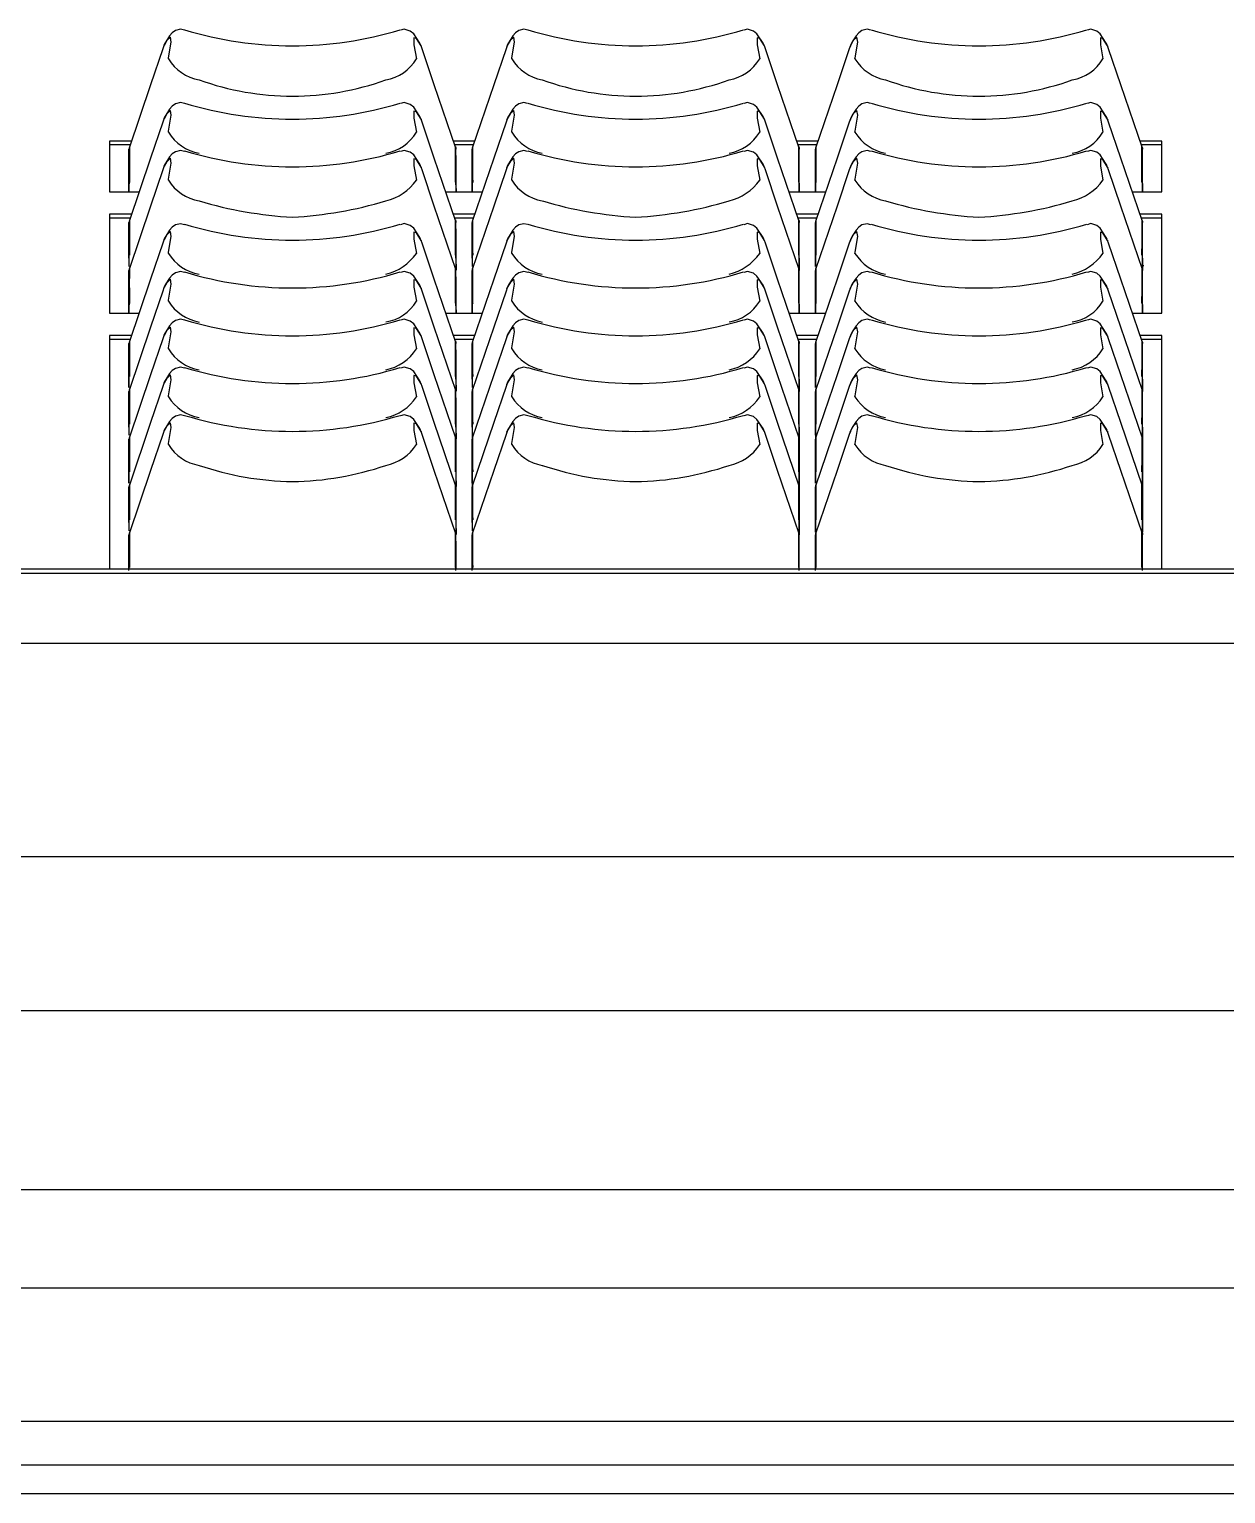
# Model space of a CAD drawing. Header units: inches. Extents: x 0.6 to 61.5, y 0.9 to 41.7.
# Drawn here: x 24.43 to 27.044, y 3.156 to 6.354 of the extents above; entities that cross this region are included whole.
import ezdxf

# ---------------------------------------------------------------- set-up
doc = ezdxf.new("R2010")
doc.units = ezdxf.units.IN
doc.header["$MEASUREMENT"] = 0
doc.layers.add('OBJECT', color=7, linetype='Continuous')

msp = doc.modelspace()

# ---------------------------------------------------------------- linework, layer by layer
at = {"layer": 'OBJECT'}
for p, q in [((24.7237, 6.3177), (24.7214, 6.3109)), ((25.288, 6.311), (25.2858, 6.3173)), ((25.4737, 6.3177), (25.4714, 6.3109)), ((26.038, 6.311), (26.0358, 6.3173)), ((26.2237, 6.3177), (26.2214, 6.3109)), ((26.788, 6.311), (26.7858, 6.3173)), ((24.7237, 6.1577), (24.7214, 6.1509)), ((25.288, 6.1509), (25.2858, 6.1573)), ((25.4737, 6.1577), (25.4714, 6.1509)), ((26.038, 6.1509), (26.0358, 6.1573)), ((26.2237, 6.1577), (26.2214, 6.1509)), ((26.788, 6.1509), (26.7858, 6.1573)), ((24.653, 6.1097), (24.6052, 6.1097)), ((24.6052, 6.1097), (24.6052, 5.9985)), ((25.403, 6.1097), (25.3564, 6.1097)), ((26.153, 6.1097), (26.1064, 6.1097)), ((26.9042, 6.1097), (26.8564, 6.1097)), ((26.9042, 5.9985), (26.9042, 6.1097)), ((24.6052, 6.1018), (24.6503, 6.1018)), ((24.6474, 6.0918), (24.6472, 6.0652)), ((24.6474, 6.014), (24.6474, 6.0918)), ((25.3591, 6.1018), (25.4003, 6.1018)), ((25.3619, 6.014), (25.3619, 6.0918)), ((25.3622, 6.0652), (25.3619, 6.0918)), ((25.3974, 6.0918), (25.3972, 6.0652)), ((25.3974, 6.014), (25.3974, 6.0918)), ((26.1091, 6.1018), (26.1503, 6.1018)), ((26.1119, 6.014), (26.1119, 6.0918)), ((26.1122, 6.0652), (26.1119, 6.0918)), ((26.1474, 6.0918), (26.1472, 6.0652)), ((26.1474, 6.014), (26.1474, 6.0918)), ((26.8591, 6.1018), (26.9042, 6.1018)), ((26.8619, 6.014), (26.8619, 6.0918)), ((26.8622, 6.0652), (26.8619, 6.0918)), ((24.6472, 6.0652), (24.6472, 5.9985)), ((24.7237, 6.0533), (24.7214, 6.0465)), ((25.288, 6.0465), (25.2858, 6.0529)), ((25.3622, 5.9985), (25.3622, 6.0652)), ((25.3972, 6.0652), (25.3972, 5.9985)), ((25.4737, 6.0533), (25.4714, 6.0465)), ((26.038, 6.0465), (26.0358, 6.0529)), ((26.1122, 5.9985), (26.1122, 6.0652)), ((26.1472, 6.0652), (26.1472, 5.9985)), ((26.2237, 6.0533), (26.2214, 6.0465)), ((26.788, 6.0465), (26.7858, 6.0529)), ((26.8622, 5.9985), (26.8622, 6.0652)), ((24.6473, 5.9985), (24.6474, 6.014)), ((25.3619, 6.014), (25.3621, 5.9985)), ((25.3973, 5.9985), (25.3974, 6.014)), ((26.1119, 6.014), (26.1121, 5.9985)), ((26.1473, 5.9985), (26.1474, 6.014)), ((26.8619, 6.014), (26.8621, 5.9985)), ((24.6052, 5.9985), (24.6696, 5.9985)), ((25.3398, 5.9985), (25.4196, 5.9985)), ((26.0898, 5.9985), (26.1696, 5.9985)), ((26.8398, 5.9985), (26.9042, 5.9985)), ((24.653, 5.9497), (24.6052, 5.9497)), ((24.6052, 5.9497), (24.6052, 5.7341)), ((25.403, 5.9497), (25.3564, 5.9497)), ((26.153, 5.9497), (26.1064, 5.9497)), ((26.9042, 5.9497), (26.8564, 5.9497)), ((26.9042, 5.7341), (26.9042, 5.9497)), ((24.6052, 5.9418), (24.6503, 5.9418)), ((24.6474, 5.9317), (24.6472, 5.9052)), ((24.6474, 5.8539), (24.6474, 5.9317)), ((25.3591, 5.9418), (25.4003, 5.9418)), ((25.3619, 5.8539), (25.3619, 5.9317)), ((25.3622, 5.9052), (25.3619, 5.9317)), ((25.3974, 5.9317), (25.3972, 5.9052)), ((25.3974, 5.8539), (25.3974, 5.9317)), ((26.1091, 5.9418), (26.1503, 5.9418)), ((26.1119, 5.8539), (26.1119, 5.9317)), ((26.1122, 5.9052), (26.1119, 5.9317)), ((26.1474, 5.9317), (26.1472, 5.9052)), ((26.1474, 5.8539), (26.1474, 5.9317)), ((26.8591, 5.9418), (26.9042, 5.9418)), ((26.8619, 5.8539), (26.8619, 5.9317)), ((26.8622, 5.9052), (26.8619, 5.9317)), ((24.6472, 5.9052), (24.6472, 5.8359)), ((24.7237, 5.8932), (24.7214, 5.8864)), ((25.288, 5.8865), (25.2858, 5.8928)), ((25.3622, 5.8284), (25.3622, 5.9052)), ((25.3972, 5.9052), (25.3972, 5.8359)), ((25.4737, 5.8932), (25.4714, 5.8864)), ((26.038, 5.8865), (26.0358, 5.8928)), ((26.1122, 5.8284), (26.1122, 5.9052)), ((26.1472, 5.9052), (26.1472, 5.8359)), ((26.2237, 5.8932), (26.2214, 5.8864)), ((26.788, 5.8865), (26.7858, 5.8928)), ((26.8622, 5.8284), (26.8622, 5.9052)), ((25.3619, 5.8539), (25.3622, 5.8284)), ((26.1119, 5.8539), (26.1122, 5.8284)), ((26.1473, 5.8359), (26.1474, 5.8539)), ((26.8619, 5.8539), (26.8622, 5.8284)), ((24.6474, 5.8273), (24.6472, 5.8008)), ((24.6474, 5.7496), (24.6474, 5.8273)), ((25.3619, 5.7496), (25.3619, 5.8273)), ((25.3622, 5.8008), (25.3619, 5.8273)), ((25.3974, 5.8273), (25.3972, 5.8008)), ((25.3974, 5.7496), (25.3974, 5.8273)), ((26.1119, 5.7496), (26.1119, 5.8273)), ((26.1122, 5.8008), (26.1119, 5.8273)), ((26.1474, 5.8273), (26.1472, 5.8008)), ((26.1474, 5.7496), (26.1474, 5.8273)), ((26.8619, 5.7496), (26.8619, 5.8273)), ((26.8622, 5.8008), (26.8619, 5.8273)), ((26.8652, 5.8374), (26.8622, 5.8374)), ((24.6472, 5.8008), (24.6472, 5.7341)), ((24.7237, 5.7889), (24.7214, 5.7821)), ((25.3622, 5.7341), (25.3622, 5.8008)), ((25.3972, 5.8008), (25.3972, 5.7341)), ((25.4737, 5.7889), (25.4714, 5.7821)), ((26.1122, 5.7341), (26.1122, 5.8008)), ((26.1472, 5.8008), (26.1472, 5.7341)), ((26.2237, 5.7889), (26.2214, 5.7821)), ((26.8622, 5.7341), (26.8622, 5.8008)), ((25.288, 5.7821), (25.2858, 5.7885)), ((26.038, 5.7821), (26.0358, 5.7885)), ((26.788, 5.7821), (26.7858, 5.7885)), ((24.6052, 5.7341), (24.6696, 5.7341)), ((24.6473, 5.7341), (24.6474, 5.7496)), ((25.3398, 5.7341), (25.4196, 5.7341)), ((25.3619, 5.7496), (25.3621, 5.7341)), ((25.3973, 5.7341), (25.3974, 5.7496)), ((26.0898, 5.7341), (26.1696, 5.7341)), ((26.1119, 5.7496), (26.1121, 5.7341)), ((26.1473, 5.7341), (26.1474, 5.7496)), ((26.8398, 5.7341), (26.9042, 5.7341)), ((26.8619, 5.7496), (26.8621, 5.7341)), ((24.653, 5.6853), (24.6052, 5.6853)), ((24.6052, 5.6853), (24.6052, 5.175)), ((24.6052, 5.6773), (24.6503, 5.6773)), ((24.6474, 5.6673), (24.6472, 5.6408)), ((24.6474, 5.5895), (24.6474, 5.6673)), ((24.7237, 5.6845), (24.7214, 5.6777)), ((25.288, 5.6777), (25.2858, 5.6841)), ((25.403, 5.6853), (25.3564, 5.6853)), ((25.3591, 5.6773), (25.4003, 5.6773)), ((25.3619, 5.5895), (25.3619, 5.6673)), ((25.3622, 5.6408), (25.3619, 5.6673)), ((25.3974, 5.6673), (25.3972, 5.6408)), ((25.3974, 5.5895), (25.3974, 5.6673)), ((25.4737, 5.6845), (25.4714, 5.6777)), ((26.038, 5.6777), (26.0358, 5.6841)), ((26.153, 5.6853), (26.1064, 5.6853)), ((26.1091, 5.6773), (26.1503, 5.6773)), ((26.1119, 5.5895), (26.1119, 5.6673)), ((26.1122, 5.6408), (26.1119, 5.6673)), ((26.1474, 5.6673), (26.1472, 5.6408)), ((26.1474, 5.5895), (26.1474, 5.6673)), ((26.2237, 5.6845), (26.2214, 5.6777)), ((26.788, 5.6777), (26.7858, 5.6841)), ((26.9042, 5.6853), (26.8564, 5.6853)), ((26.8591, 5.6773), (26.9042, 5.6773)), ((26.8619, 5.5895), (26.8619, 5.6673)), ((26.8622, 5.6408), (26.8619, 5.6673)), ((26.9042, 5.175), (26.9042, 5.6853)), ((24.6472, 5.6408), (24.6472, 5.5715)), ((25.3622, 5.564), (25.3622, 5.6408)), ((25.3972, 5.6408), (25.3972, 5.5715)), ((26.1122, 5.564), (26.1122, 5.6408)), ((26.1472, 5.6408), (26.1472, 5.5715)), ((26.8622, 5.564), (26.8622, 5.6408)), ((24.6473, 5.5714), (24.6474, 5.5895)), ((24.7237, 5.5801), (24.7214, 5.5733)), ((25.288, 5.5733), (25.2858, 5.5797)), ((25.3619, 5.5895), (25.3622, 5.564)), ((25.4737, 5.5801), (25.4714, 5.5733)), ((26.038, 5.5733), (26.0358, 5.5797)), ((26.1119, 5.5895), (26.1122, 5.564)), ((26.1473, 5.5714), (26.1474, 5.5895)), ((26.2237, 5.5801), (26.2214, 5.5733)), ((26.788, 5.5733), (26.7858, 5.5797)), ((26.8619, 5.5895), (26.8622, 5.564)), ((24.6474, 5.5629), (24.6472, 5.5364)), ((24.6472, 5.5364), (24.6472, 5.4671)), ((24.6474, 5.4851), (24.6474, 5.5629)), ((25.3619, 5.4851), (25.3619, 5.5629)), ((25.3622, 5.5364), (25.3619, 5.5629)), ((25.3622, 5.4596), (25.3622, 5.5364)), ((25.3974, 5.5629), (25.3972, 5.5364)), ((25.3972, 5.5364), (25.3972, 5.4586)), ((25.3974, 5.4851), (25.3974, 5.5629)), ((26.1119, 5.4851), (26.1119, 5.5629)), ((26.1122, 5.5364), (26.1119, 5.5629)), ((26.1122, 5.4596), (26.1122, 5.5364)), ((26.1474, 5.5629), (26.1472, 5.5364)), ((26.1472, 5.5364), (26.1472, 5.4586)), ((26.1474, 5.4851), (26.1474, 5.5629)), ((26.8619, 5.4851), (26.8619, 5.5629)), ((26.8622, 5.5364), (26.8619, 5.5629)), ((26.8622, 5.4596), (26.8622, 5.5364)), ((24.7237, 5.4757), (24.7214, 5.4689)), ((25.288, 5.469), (25.2858, 5.4753)), ((25.3619, 5.4851), (25.3622, 5.4596)), ((25.4737, 5.4757), (25.4714, 5.4689)), ((26.038, 5.469), (26.0358, 5.4753)), ((26.1119, 5.4851), (26.1122, 5.4596)), ((26.1473, 5.4671), (26.1474, 5.4851)), ((26.2237, 5.4757), (26.2214, 5.4689)), ((26.788, 5.469), (26.7858, 5.4753)), ((26.8619, 5.4851), (26.8622, 5.4596)), ((24.6474, 5.4585), (24.6472, 5.432)), ((24.6474, 5.3807), (24.6474, 5.4585)), ((25.3619, 5.4585), (25.3619, 5.3807)), ((25.3622, 5.432), (25.3619, 5.4585)), ((25.3974, 5.4585), (25.3972, 5.432)), ((25.3974, 5.3807), (25.3974, 5.4585)), ((26.1119, 5.4585), (26.1119, 5.3807)), ((26.1122, 5.432), (26.1119, 5.4585)), ((26.1474, 5.4585), (26.1472, 5.432)), ((26.1474, 5.3807), (26.1474, 5.4585)), ((26.8619, 5.4585), (26.8619, 5.3807)), ((24.6472, 5.432), (24.6472, 5.3627)), ((25.3622, 5.3552), (25.3622, 5.432)), ((25.3972, 5.432), (25.3972, 5.3542)), ((26.1122, 5.3542), (26.1122, 5.432)), ((26.1472, 5.432), (26.1472, 5.3627)), ((26.8622, 5.3552), (26.8622, 5.432)), ((24.6473, 5.3627), (24.6474, 5.3807)), ((25.3619, 5.3807), (25.3622, 5.3552)), ((25.3973, 5.3627), (25.3974, 5.3807)), ((26.1119, 5.3807), (26.1122, 5.3552)), ((26.1473, 5.3627), (26.1474, 5.3807)), ((26.8619, 5.3807), (26.8622, 5.3552)), ((24.6474, 5.3542), (24.6472, 5.3276)), ((24.6474, 5.2764), (24.6474, 5.3542)), ((25.3619, 5.3542), (25.3619, 5.2764)), ((25.3622, 5.3276), (25.3619, 5.3542)), ((25.3974, 5.3542), (25.3972, 5.3276)), ((25.3974, 5.2764), (25.3974, 5.3542)), ((26.1119, 5.3542), (26.1119, 5.2764)), ((26.1122, 5.3276), (26.1119, 5.3542)), ((26.1474, 5.3542), (26.1472, 5.3276)), ((26.1474, 5.2764), (26.1474, 5.3542)), ((26.8619, 5.3542), (26.8619, 5.2764)), ((26.8622, 5.3276), (26.8619, 5.3542)), ((24.6472, 5.3276), (24.6472, 5.2583)), ((25.3622, 5.2509), (25.3622, 5.3276)), ((25.3972, 5.3276), (25.3972, 5.2583)), ((26.1122, 5.2509), (26.1122, 5.3276)), ((26.1472, 5.3276), (26.1472, 5.2552)), ((26.8622, 5.2552), (26.8622, 5.3276)), ((24.6474, 5.2498), (24.6472, 5.2232)), ((24.6474, 5.172), (24.6474, 5.2498)), ((25.3619, 5.2764), (25.3622, 5.2509)), ((25.3619, 5.172), (25.3619, 5.2498)), ((25.3622, 5.2232), (25.3619, 5.2498)), ((25.3974, 5.2498), (25.3972, 5.2232)), ((25.3974, 5.172), (25.3974, 5.2498)), ((26.1119, 5.2764), (26.1122, 5.2509)), ((26.1119, 5.172), (26.1119, 5.2498)), ((26.1122, 5.2232), (26.1119, 5.2498)), ((26.1472, 5.2552), (26.1474, 5.2764)), ((26.1474, 5.2498), (26.1472, 5.2232)), ((26.1474, 5.172), (26.1474, 5.2498)), ((26.8619, 5.2764), (26.8621, 5.2552)), ((26.8619, 5.172), (26.8619, 5.2498)), ((26.8622, 5.2232), (26.8619, 5.2498)), ((24.6472, 5.2232), (24.6472, 5.175)), ((25.3622, 5.175), (25.3622, 5.2232)), ((25.3972, 5.2232), (25.3972, 5.175)), ((26.1122, 5.175), (26.1122, 5.2232)), ((26.1472, 5.2232), (26.1472, 5.175)), ((26.8622, 5.175), (26.8622, 5.2232)), ((34.1692, 5.175), (1.2992, 5.175)), ((34.1692, 5.1653), (1.2992, 5.1653)), ((34.1692, 5.0125), (1.2992, 5.0125)), ((34.1692, 4.5468), (1.2992, 4.5468)), ((1.2992, 4.2106), (34.1692, 4.2106)), ((34.1692, 3.8196), (1.2992, 3.8196)), ((34.1692, 3.6044), (1.2992, 3.6044)), ((34.1667, 3.3136), (1.3017, 3.3136)), ((1.2992, 3.2186), (34.1692, 3.2186)), ((34.1692, 3.1556), (1.2992, 3.1556))]:
    msp.add_line(p, q, dxfattribs=at)
at = {"layer": 'OBJECT', "flags": 128}
for points in [[(24.7688, 6.3515), (24.7603, 6.3537), (24.7491, 6.3508), (24.7421, 6.346), (24.7362, 6.3395), (24.7279, 6.3264), (24.7255, 6.3219), (24.7238, 6.3186), (24.7226, 6.3152)], [(24.7337, 6.2889), (24.7337, 6.2889), (24.7342, 6.2912), (24.7398, 6.326), (24.7381, 6.3366), (24.7302, 6.3291), (24.7241, 6.3185), (24.7237, 6.3177)], [(25.2848, 6.3202), (25.2848, 6.3202), (25.2848, 6.3202), (25.283, 6.3236), (25.2696, 6.3437), (25.2622, 6.3498), (25.2488, 6.3538), (25.2408, 6.3515)], [(25.2858, 6.3173), (25.2756, 6.3339), (25.2701, 6.3353), (25.2702, 6.3196), (25.2757, 6.2889), (25.2757, 6.2889), (25.2757, 6.2889)], [(25.5188, 6.3515), (25.5103, 6.3537), (25.4991, 6.3508), (25.4921, 6.346), (25.4862, 6.3395), (25.4779, 6.3264), (25.4755, 6.3219), (25.4738, 6.3186), (25.4726, 6.3152)], [(25.4837, 6.2889), (25.4837, 6.2889), (25.4842, 6.2912), (25.4898, 6.326), (25.4881, 6.3366), (25.4802, 6.3291), (25.4741, 6.3185), (25.4737, 6.3177)], [(26.0348, 6.3202), (26.0348, 6.3202), (26.0348, 6.3202), (26.033, 6.3236), (26.0196, 6.3437), (26.0122, 6.3498), (25.9988, 6.3538), (25.9908, 6.3515)], [(26.0358, 6.3173), (26.0256, 6.3339), (26.0201, 6.3353), (26.0202, 6.3196), (26.0257, 6.2889), (26.0257, 6.2889), (26.0257, 6.2889)], [(26.2685, 6.3515), (26.2603, 6.3537), (26.2491, 6.3508), (26.2421, 6.346), (26.2362, 6.3395), (26.2279, 6.3264), (26.2255, 6.3219), (26.2238, 6.3186), (26.2226, 6.3152)], [(26.2337, 6.2889), (26.2337, 6.2889), (26.2342, 6.2912), (26.2398, 6.326), (26.2381, 6.3366), (26.2302, 6.3291), (26.2241, 6.3185), (26.2237, 6.3177)], [(26.7848, 6.3202), (26.7848, 6.3202), (26.7848, 6.3202), (26.783, 6.3236), (26.7696, 6.3437), (26.7622, 6.3498), (26.7488, 6.3538), (26.7408, 6.3515)], [(26.7858, 6.3173), (26.7756, 6.3339), (26.7701, 6.3353), (26.7702, 6.3196), (26.7757, 6.2889), (26.7757, 6.2889), (26.7757, 6.2889)], [(24.7214, 6.3109), (24.6946, 6.2323), (24.6476, 6.0939)], [(24.7237, 6.3177), (24.7226, 6.3157), (24.7226, 6.3157), (24.7226, 6.3157)], [(25.3618, 6.0939), (25.3147, 6.2323), (25.288, 6.311)], [(25.4714, 6.3109), (25.4446, 6.2323), (25.3976, 6.0939)], [(25.4737, 6.3177), (25.4726, 6.3157), (25.4726, 6.3157), (25.4726, 6.3157)], [(26.1118, 6.0939), (26.0647, 6.2323), (26.038, 6.311)], [(26.2214, 6.3109), (26.1946, 6.2323), (26.1476, 6.0939)], [(26.2237, 6.3177), (26.2226, 6.3157), (26.2226, 6.3157), (26.2226, 6.3157)], [(26.8618, 6.0939), (26.8147, 6.2323), (26.788, 6.311)], [(24.7688, 6.1914), (24.7603, 6.1937), (24.7491, 6.1908), (24.7421, 6.1859), (24.7362, 6.1794), (24.7279, 6.1664), (24.7255, 6.1619), (24.7238, 6.1585), (24.7226, 6.1551)], [(24.7337, 6.1288), (24.7337, 6.1288), (24.7342, 6.1311), (24.7398, 6.1659), (24.7381, 6.1765), (24.7302, 6.169), (24.7241, 6.1585), (24.7237, 6.1577)], [(25.2848, 6.1601), (25.2848, 6.1601), (25.2848, 6.1601), (25.283, 6.1635), (25.2696, 6.1837), (25.2622, 6.1898), (25.2488, 6.1937), (25.2408, 6.1915)], [(25.2858, 6.1573), (25.2756, 6.1738), (25.2701, 6.1752), (25.2702, 6.1596), (25.2757, 6.1288), (25.2757, 6.1288), (25.2757, 6.1288)], [(25.5185, 6.1915), (25.5103, 6.1937), (25.4991, 6.1908), (25.4921, 6.1859), (25.4862, 6.1794), (25.4779, 6.1664), (25.4755, 6.1619), (25.4738, 6.1585), (25.4726, 6.1551)], [(25.4837, 6.1288), (25.4837, 6.1288), (25.4842, 6.1311), (25.4898, 6.1659), (25.4881, 6.1765), (25.4802, 6.169), (25.4741, 6.1585), (25.4737, 6.1577)], [(26.0348, 6.1601), (26.0348, 6.1601), (26.0348, 6.1601), (26.033, 6.1635), (26.0196, 6.1837), (26.0122, 6.1898), (25.9988, 6.1937), (25.9908, 6.1915)], [(26.0358, 6.1573), (26.0256, 6.1738), (26.0201, 6.1752), (26.0202, 6.1596), (26.0257, 6.1288), (26.0257, 6.1288), (26.0257, 6.1288)], [(26.2688, 6.1914), (26.2603, 6.1937), (26.2491, 6.1908), (26.2421, 6.1859), (26.2362, 6.1794), (26.2279, 6.1664), (26.2255, 6.1619), (26.2238, 6.1585), (26.2226, 6.1551)], [(26.2337, 6.1288), (26.2337, 6.1288), (26.2342, 6.1311), (26.2398, 6.1659), (26.2381, 6.1765), (26.2302, 6.169), (26.2241, 6.1585), (26.2237, 6.1577)], [(26.7848, 6.1601), (26.7848, 6.1601), (26.7848, 6.1601), (26.783, 6.1635), (26.7696, 6.1837), (26.7622, 6.1898), (26.7488, 6.1937), (26.7408, 6.1915)], [(26.7858, 6.1573), (26.7756, 6.1738), (26.7701, 6.1752), (26.7702, 6.1596), (26.7757, 6.1288), (26.7757, 6.1288), (26.7757, 6.1288)], [(24.7214, 6.1509), (24.6946, 6.0722), (24.6476, 5.9339)], [(24.7237, 6.1577), (24.7226, 6.1556), (24.7226, 6.1556), (24.7226, 6.1556)], [(25.3618, 5.9339), (25.3147, 6.0722), (25.288, 6.1509)], [(25.4714, 6.1509), (25.4446, 6.0722), (25.3976, 5.9339)], [(25.4737, 6.1577), (25.4726, 6.1556), (25.4726, 6.1556), (25.4726, 6.1556)], [(26.1118, 5.9339), (26.0647, 6.0722), (26.038, 6.1509)], [(26.2214, 6.1509), (26.1946, 6.0722), (26.1476, 5.9339)], [(26.2237, 6.1577), (26.2226, 6.1556), (26.2226, 6.1556), (26.2226, 6.1556)], [(26.8618, 5.9339), (26.8147, 6.0722), (26.788, 6.1509)], [(24.6484, 6.0979), (24.6476, 6.0949), (24.6474, 6.0918)], [(24.7688, 6.0871), (24.7603, 6.0893), (24.7491, 6.0864), (24.7421, 6.0816), (24.7362, 6.0751), (24.7279, 6.062), (24.7255, 6.0575), (24.7238, 6.0541), (24.7226, 6.0508)], [(25.2848, 6.0557), (25.2848, 6.0557), (25.2848, 6.0557), (25.283, 6.0592), (25.2696, 6.0793), (25.2622, 6.0854), (25.2488, 6.0893), (25.2408, 6.0871)], [(25.3609, 6.0979), (25.3617, 6.0949), (25.3619, 6.0918)], [(25.3984, 6.0979), (25.3976, 6.0949), (25.3974, 6.0918)], [(25.5185, 6.0871), (25.5103, 6.0893), (25.4991, 6.0864), (25.4921, 6.0816), (25.4862, 6.0751), (25.4779, 6.062), (25.4755, 6.0575), (25.4738, 6.0541), (25.4726, 6.0508)], [(26.0348, 6.0557), (26.0348, 6.0557), (26.0348, 6.0557), (26.033, 6.0592), (26.0196, 6.0793), (26.0122, 6.0854), (25.9988, 6.0893), (25.9908, 6.0871)], [(26.1109, 6.0979), (26.1117, 6.0949), (26.1119, 6.0918)], [(26.1485, 6.0979), (26.1476, 6.0949), (26.1474, 6.0918)], [(26.2685, 6.0871), (26.2603, 6.0893), (26.2491, 6.0864), (26.2421, 6.0816), (26.2362, 6.0751), (26.2279, 6.062), (26.2255, 6.0575), (26.2238, 6.0541), (26.2226, 6.0508)], [(26.7848, 6.0557), (26.7848, 6.0557), (26.7848, 6.0557), (26.783, 6.0592), (26.7696, 6.0793), (26.7622, 6.0854), (26.7488, 6.0893), (26.7408, 6.0871)], [(26.8609, 6.0979), (26.8617, 6.0949), (26.8619, 6.0918)], [(24.7214, 6.0465), (24.6946, 5.9678), (24.6476, 5.8295)], [(24.7237, 6.0533), (24.7226, 6.0512), (24.7226, 6.0512), (24.7226, 6.0512)], [(24.7337, 6.0244), (24.7337, 6.0244), (24.7342, 6.0267), (24.7398, 6.0615), (24.7381, 6.0722), (24.7302, 6.0646), (24.7241, 6.0541), (24.7237, 6.0533)], [(25.2858, 6.0529), (25.2756, 6.0695), (25.2701, 6.0708), (25.2702, 6.0552), (25.2757, 6.0244), (25.2757, 6.0244), (25.2757, 6.0244)], [(25.3618, 5.8295), (25.3147, 5.9678), (25.288, 6.0465)], [(25.4714, 6.0465), (25.4446, 5.9678), (25.3976, 5.8295)], [(25.4737, 6.0533), (25.4726, 6.0512), (25.4726, 6.0512), (25.4726, 6.0512)], [(25.4837, 6.0244), (25.4837, 6.0244), (25.4842, 6.0267), (25.4898, 6.0615), (25.4881, 6.0722), (25.4802, 6.0646), (25.4741, 6.0541), (25.4737, 6.0533)], [(26.0358, 6.0529), (26.0256, 6.0695), (26.0201, 6.0708), (26.0202, 6.0552), (26.0257, 6.0244), (26.0257, 6.0244), (26.0257, 6.0244)], [(26.1118, 5.8295), (26.0647, 5.9678), (26.038, 6.0465)], [(26.2214, 6.0465), (26.1946, 5.9678), (26.1476, 5.8295)], [(26.2237, 6.0533), (26.2226, 6.0512), (26.2226, 6.0512), (26.2226, 6.0512)], [(26.2337, 6.0244), (26.2337, 6.0244), (26.2342, 6.0267), (26.2398, 6.0615), (26.2381, 6.0722), (26.2302, 6.0646), (26.2241, 6.0541), (26.2237, 6.0533)], [(26.7858, 6.0529), (26.7756, 6.0695), (26.7701, 6.0708), (26.7702, 6.0552), (26.7757, 6.0244), (26.7757, 6.0244), (26.7757, 6.0244)], [(26.8618, 5.8295), (26.8147, 5.9678), (26.788, 6.0465)], [(24.6485, 6.0202), (24.6476, 6.0172), (24.6474, 6.014)], [(25.3608, 6.0202), (25.3617, 6.0172), (25.3619, 6.014)], [(25.3985, 6.0202), (25.3976, 6.0172), (25.3974, 6.014)], [(26.1108, 6.0202), (26.1117, 6.0172), (26.1119, 6.014)], [(26.1485, 6.0202), (26.1476, 6.0172), (26.1474, 6.014)], [(26.8608, 6.0202), (26.8617, 6.0172), (26.8619, 6.014)], [(24.6484, 5.9378), (24.6476, 5.9348), (24.6474, 5.9317)], [(24.7688, 5.927), (24.7603, 5.9292), (24.7491, 5.9264), (24.7421, 5.9215), (24.7362, 5.915), (24.7279, 5.9019), (24.7255, 5.8975), (24.7238, 5.8941), (24.7226, 5.8907)], [(25.2848, 5.8957), (25.2848, 5.8957), (25.2848, 5.8957), (25.283, 5.8991), (25.2696, 5.9193), (25.2622, 5.9253), (25.2488, 5.9293), (25.2408, 5.927)], [(25.3609, 5.9378), (25.3617, 5.9348), (25.3619, 5.9317)], [(25.3984, 5.9378), (25.3976, 5.9348), (25.3974, 5.9317)], [(25.5185, 5.9271), (25.5103, 5.9292), (25.4991, 5.9264), (25.4921, 5.9215), (25.4862, 5.915), (25.4779, 5.9019), (25.4755, 5.8975), (25.4738, 5.8941), (25.4726, 5.8907)], [(26.0348, 5.8957), (26.0348, 5.8957), (26.0348, 5.8957), (26.033, 5.8991), (26.0196, 5.9193), (26.0122, 5.9253), (25.9988, 5.9293), (25.9908, 5.927)], [(26.1109, 5.9378), (26.1117, 5.9348), (26.1119, 5.9317)], [(26.1485, 5.9378), (26.1476, 5.9348), (26.1474, 5.9317)], [(26.2688, 5.927), (26.2603, 5.9292), (26.2491, 5.9264), (26.2421, 5.9215), (26.2362, 5.915), (26.2279, 5.9019), (26.2255, 5.8975), (26.2238, 5.8941), (26.2226, 5.8907)], [(26.7848, 5.8957), (26.7848, 5.8957), (26.7848, 5.8957), (26.783, 5.8991), (26.7696, 5.9193), (26.7622, 5.9253), (26.7488, 5.9293), (26.7408, 5.927)], [(26.8609, 5.9378), (26.8617, 5.9348), (26.8619, 5.9317)], [(24.7214, 5.8864), (24.6946, 5.8078), (24.6476, 5.6694)], [(24.7237, 5.8932), (24.7226, 5.8912), (24.7226, 5.8912), (24.7226, 5.8912)], [(24.7337, 5.8644), (24.7337, 5.8644), (24.7342, 5.8667), (24.7398, 5.9015), (24.7381, 5.9121), (24.7302, 5.9046), (24.7241, 5.8941), (24.7237, 5.8932)], [(25.2858, 5.8928), (25.2756, 5.9094), (25.2701, 5.9108), (25.2702, 5.8951), (25.2757, 5.8644), (25.2757, 5.8644), (25.2757, 5.8644)], [(25.3618, 5.6694), (25.3147, 5.8078), (25.288, 5.8865)], [(25.4714, 5.8864), (25.4446, 5.8078), (25.3976, 5.6694)], [(25.4737, 5.8932), (25.4726, 5.8912), (25.4726, 5.8912), (25.4726, 5.8912)], [(25.4837, 5.8644), (25.4837, 5.8644), (25.4842, 5.8667), (25.4898, 5.9015), (25.4881, 5.9121), (25.4802, 5.9046), (25.4741, 5.8941), (25.4737, 5.8932)], [(26.0358, 5.8928), (26.0256, 5.9094), (26.0201, 5.9108), (26.0202, 5.8951), (26.0257, 5.8644), (26.0257, 5.8644), (26.0257, 5.8644)], [(26.1118, 5.6694), (26.0647, 5.8078), (26.038, 5.8865)], [(26.2214, 5.8864), (26.1946, 5.8078), (26.1476, 5.6694)], [(26.2237, 5.8932), (26.2226, 5.8912), (26.2226, 5.8912), (26.2226, 5.8912)], [(26.2337, 5.8644), (26.2337, 5.8644), (26.2342, 5.8667), (26.2398, 5.9015), (26.2381, 5.9121), (26.2302, 5.9046), (26.2241, 5.8941), (26.2237, 5.8932)], [(26.7858, 5.8928), (26.7756, 5.9094), (26.7701, 5.9108), (26.7702, 5.8951), (26.7757, 5.8644), (26.7757, 5.8644), (26.7757, 5.8644)], [(26.8618, 5.6694), (26.8147, 5.8078), (26.788, 5.8865)], [(24.6484, 5.8335), (24.6476, 5.8305), (24.6474, 5.8273)], [(24.7685, 5.8227), (24.7603, 5.8249), (24.7491, 5.822), (24.7421, 5.8171), (24.7362, 5.8106), (24.7279, 5.7976), (24.7255, 5.7931), (24.7238, 5.7897), (24.7226, 5.7863)], [(25.2848, 5.7913), (25.2848, 5.7913), (25.2848, 5.7913), (25.283, 5.7947), (25.2696, 5.8149), (25.2622, 5.8209), (25.2488, 5.8249), (25.2408, 5.8226)], [(25.3609, 5.8335), (25.3617, 5.8305), (25.3619, 5.8273)], [(25.3984, 5.8335), (25.3976, 5.8305), (25.3974, 5.8273)], [(25.5188, 5.8226), (25.5103, 5.8249), (25.4991, 5.822), (25.4921, 5.8171), (25.4862, 5.8106), (25.4779, 5.7976), (25.4755, 5.7931), (25.4738, 5.7897), (25.4726, 5.7863)], [(26.0348, 5.7913), (26.0348, 5.7913), (26.0348, 5.7913), (26.033, 5.7947), (26.0196, 5.8149), (26.0122, 5.8209), (25.9988, 5.8249), (25.9908, 5.8226)], [(26.1109, 5.8335), (26.1117, 5.8305), (26.1119, 5.8273)], [(26.1485, 5.8335), (26.1476, 5.8305), (26.1474, 5.8273)], [(26.2688, 5.8226), (26.2603, 5.8249), (26.2491, 5.822), (26.2421, 5.8171), (26.2362, 5.8106), (26.2279, 5.7976), (26.2255, 5.7931), (26.2238, 5.7897), (26.2226, 5.7863)], [(26.7848, 5.7913), (26.7848, 5.7913), (26.7848, 5.7913), (26.783, 5.7947), (26.7696, 5.8149), (26.7622, 5.8209), (26.7488, 5.8249), (26.7408, 5.8226)], [(26.8609, 5.8335), (26.8617, 5.8305), (26.8619, 5.8273)], [(24.7237, 5.7889), (24.7226, 5.7868), (24.7226, 5.7868), (24.7226, 5.7868)], [(24.7337, 5.76), (24.7337, 5.76), (24.7342, 5.7623), (24.7398, 5.7971), (24.7381, 5.8077), (24.7302, 5.8002), (24.7241, 5.7897), (24.7237, 5.7889)], [(25.2858, 5.7885), (25.2756, 5.805), (25.2701, 5.8064), (25.2702, 5.7908), (25.2757, 5.76), (25.2757, 5.76), (25.2757, 5.76)], [(25.4737, 5.7889), (25.4726, 5.7868), (25.4726, 5.7868), (25.4726, 5.7868)], [(25.4837, 5.76), (25.4837, 5.76), (25.4842, 5.7623), (25.4898, 5.7971), (25.4881, 5.8077), (25.4802, 5.8002), (25.4741, 5.7897), (25.4737, 5.7889)], [(26.0358, 5.7885), (26.0256, 5.805), (26.0201, 5.8064), (26.0202, 5.7908), (26.0257, 5.76), (26.0257, 5.76), (26.0257, 5.76)], [(26.2237, 5.7889), (26.2226, 5.7868), (26.2226, 5.7868), (26.2226, 5.7868)], [(26.2337, 5.76), (26.2337, 5.76), (26.2342, 5.7623), (26.2398, 5.7971), (26.2381, 5.8077), (26.2302, 5.8002), (26.2241, 5.7897), (26.2237, 5.7889)], [(26.7858, 5.7885), (26.7756, 5.805), (26.7701, 5.8064), (26.7702, 5.7908), (26.7757, 5.76), (26.7757, 5.76), (26.7757, 5.76)], [(24.7214, 5.7821), (24.6946, 5.7034), (24.6476, 5.565)], [(25.3618, 5.565), (25.3147, 5.7034), (25.288, 5.7821)], [(25.4714, 5.7821), (25.4446, 5.7034), (25.3976, 5.565)], [(26.1118, 5.565), (26.0647, 5.7034), (26.038, 5.7821)], [(26.2214, 5.7821), (26.1946, 5.7034), (26.1476, 5.565)], [(26.8618, 5.565), (26.8147, 5.7034), (26.788, 5.7821)], [(24.6485, 5.7558), (24.6476, 5.7527), (24.6474, 5.7496)], [(25.3608, 5.7558), (25.3617, 5.7527), (25.3619, 5.7496)], [(25.3985, 5.7558), (25.3976, 5.7527), (25.3974, 5.7496)], [(26.1108, 5.7558), (26.1117, 5.7527), (26.1119, 5.7496)], [(26.1485, 5.7558), (26.1476, 5.7527), (26.1474, 5.7496)], [(26.8608, 5.7558), (26.8617, 5.7527), (26.8619, 5.7496)], [(24.7685, 5.7183), (24.7603, 5.7205), (24.7491, 5.7176), (24.7421, 5.7128), (24.7362, 5.7063), (24.7279, 5.6932), (24.7255, 5.6887), (24.7238, 5.6853), (24.7226, 5.682)], [(24.7337, 5.6556), (24.7337, 5.6556), (24.7342, 5.6579), (24.7398, 5.6927), (24.7381, 5.7033), (24.7302, 5.6958), (24.7241, 5.6853), (24.7237, 5.6845)], [(25.2848, 5.6869), (25.2848, 5.6869), (25.2848, 5.6869), (25.283, 5.6904), (25.2696, 5.7105), (25.2622, 5.7166), (25.2488, 5.7205), (25.2408, 5.7183)], [(25.2858, 5.6841), (25.2756, 5.7006), (25.2701, 5.702), (25.2702, 5.6864), (25.2757, 5.6556), (25.2757, 5.6556), (25.2757, 5.6556)], [(25.5188, 5.7182), (25.5103, 5.7205), (25.4991, 5.7176), (25.4921, 5.7128), (25.4862, 5.7063), (25.4779, 5.6932), (25.4755, 5.6887), (25.4738, 5.6853), (25.4726, 5.682)], [(25.4837, 5.6556), (25.4837, 5.6556), (25.4842, 5.6579), (25.4898, 5.6927), (25.4881, 5.7033), (25.4802, 5.6958), (25.4741, 5.6853), (25.4737, 5.6845)], [(26.0348, 5.6869), (26.0348, 5.6869), (26.0348, 5.6869), (26.033, 5.6904), (26.0196, 5.7105), (26.0122, 5.7166), (25.9988, 5.7205), (25.9908, 5.7183)], [(26.0358, 5.6841), (26.0256, 5.7006), (26.0201, 5.702), (26.0202, 5.6864), (26.0257, 5.6556), (26.0257, 5.6556), (26.0257, 5.6556)], [(26.2688, 5.7182), (26.2603, 5.7205), (26.2491, 5.7176), (26.2421, 5.7128), (26.2362, 5.7063), (26.2279, 5.6932), (26.2255, 5.6887), (26.2238, 5.6853), (26.2226, 5.682)], [(26.2337, 5.6556), (26.2337, 5.6556), (26.2342, 5.6579), (26.2398, 5.6927), (26.2381, 5.7033), (26.2302, 5.6958), (26.2241, 5.6853), (26.2237, 5.6845)], [(26.7848, 5.6869), (26.7848, 5.6869), (26.7848, 5.6869), (26.783, 5.6904), (26.7696, 5.7105), (26.7622, 5.7166), (26.7488, 5.7205), (26.7408, 5.7183)], [(26.7858, 5.6841), (26.7756, 5.7006), (26.7701, 5.702), (26.7702, 5.6864), (26.7757, 5.6556), (26.7757, 5.6556), (26.7757, 5.6556)], [(24.6484, 5.6734), (24.6476, 5.6704), (24.6474, 5.6673)], [(24.7214, 5.6777), (24.6946, 5.599), (24.6476, 5.4607)], [(24.7237, 5.6845), (24.7226, 5.6824), (24.7226, 5.6824), (24.7226, 5.6824)], [(25.3618, 5.4607), (25.3147, 5.599), (25.288, 5.6777)], [(25.3609, 5.6734), (25.3617, 5.6704), (25.3619, 5.6673)], [(25.3984, 5.6734), (25.3976, 5.6704), (25.3974, 5.6673)], [(25.4714, 5.6777), (25.4446, 5.599), (25.3976, 5.4607)], [(25.4737, 5.6845), (25.4726, 5.6824), (25.4726, 5.6824), (25.4726, 5.6824)], [(26.1118, 5.4607), (26.0647, 5.599), (26.038, 5.6777)], [(26.1109, 5.6734), (26.1117, 5.6704), (26.1119, 5.6673)], [(26.1485, 5.6734), (26.1476, 5.6704), (26.1474, 5.6673)], [(26.2214, 5.6777), (26.1946, 5.599), (26.1476, 5.4607)], [(26.2237, 5.6845), (26.2226, 5.6824), (26.2226, 5.6824), (26.2226, 5.6824)], [(26.8618, 5.4607), (26.8147, 5.599), (26.788, 5.6777)], [(26.8609, 5.6734), (26.8617, 5.6704), (26.8619, 5.6673)], [(24.7688, 5.6139), (24.7603, 5.6161), (24.7491, 5.6132), (24.7421, 5.6084), (24.7362, 5.6019), (24.7279, 5.5888), (24.7255, 5.5843), (24.7238, 5.5809), (24.7226, 5.5776)], [(24.7337, 5.5512), (24.7337, 5.5512), (24.7342, 5.5536), (24.7398, 5.5884), (24.7381, 5.599), (24.7302, 5.5914), (24.7241, 5.5809), (24.7237, 5.5801)], [(25.2848, 5.5825), (25.2848, 5.5825), (25.2848, 5.5825), (25.283, 5.586), (25.2696, 5.6061), (25.2622, 5.6122), (25.2488, 5.6161), (25.2408, 5.6139)], [(25.2858, 5.5797), (25.2756, 5.5963), (25.2701, 5.5976), (25.2702, 5.582), (25.2757, 5.5512), (25.2757, 5.5512), (25.2757, 5.5512)], [(25.5188, 5.6139), (25.5103, 5.6161), (25.4991, 5.6132), (25.4921, 5.6084), (25.4862, 5.6019), (25.4779, 5.5888), (25.4755, 5.5843), (25.4738, 5.5809), (25.4726, 5.5776)], [(25.4837, 5.5512), (25.4837, 5.5512), (25.4842, 5.5536), (25.4898, 5.5884), (25.4881, 5.599), (25.4802, 5.5914), (25.4741, 5.5809), (25.4737, 5.5801)], [(26.0348, 5.5825), (26.0348, 5.5825), (26.0348, 5.5825), (26.033, 5.586), (26.0196, 5.6061), (26.0122, 5.6122), (25.9988, 5.6161), (25.9908, 5.6139)], [(26.0358, 5.5797), (26.0256, 5.5963), (26.0201, 5.5976), (26.0202, 5.582), (26.0257, 5.5512), (26.0257, 5.5512), (26.0257, 5.5512)], [(26.2688, 5.6139), (26.2603, 5.6161), (26.2491, 5.6132), (26.2421, 5.6084), (26.2362, 5.6019), (26.2279, 5.5888), (26.2255, 5.5843), (26.2238, 5.5809), (26.2226, 5.5776)], [(26.2337, 5.5512), (26.2337, 5.5512), (26.2342, 5.5536), (26.2398, 5.5884), (26.2381, 5.599), (26.2302, 5.5914), (26.2241, 5.5809), (26.2237, 5.5801)], [(26.7848, 5.5825), (26.7848, 5.5825), (26.7848, 5.5825), (26.783, 5.586), (26.7696, 5.6061), (26.7622, 5.6122), (26.7488, 5.6161), (26.7408, 5.6139)], [(26.7858, 5.5797), (26.7756, 5.5963), (26.7701, 5.5976), (26.7702, 5.582), (26.7757, 5.5512), (26.7757, 5.5512), (26.7757, 5.5512)], [(24.6484, 5.569), (24.6476, 5.566), (24.6474, 5.5629)], [(24.7214, 5.5733), (24.6946, 5.4947), (24.6476, 5.3563)], [(24.7237, 5.5801), (24.7226, 5.578), (24.7226, 5.578), (24.7226, 5.578)], [(25.3618, 5.3563), (25.3147, 5.4947), (25.288, 5.5733)], [(25.3609, 5.569), (25.3617, 5.566), (25.3619, 5.5629)], [(25.3984, 5.569), (25.3976, 5.566), (25.3974, 5.5629)], [(25.4714, 5.5733), (25.4446, 5.4947), (25.3976, 5.3563)], [(25.4737, 5.5801), (25.4726, 5.578), (25.4726, 5.578), (25.4726, 5.578)], [(26.1118, 5.3563), (26.0647, 5.4947), (26.038, 5.5733)], [(26.1109, 5.569), (26.1117, 5.566), (26.1119, 5.5629)], [(26.1485, 5.569), (26.1476, 5.566), (26.1474, 5.5629)], [(26.2214, 5.5733), (26.1946, 5.4947), (26.1476, 5.3563)], [(26.2237, 5.5801), (26.2226, 5.578), (26.2226, 5.578), (26.2226, 5.578)], [(26.8618, 5.3563), (26.8147, 5.4947), (26.788, 5.5733)], [(26.8609, 5.569), (26.8617, 5.566), (26.8619, 5.5629)], [(24.7685, 5.5095), (24.7603, 5.5117), (24.7491, 5.5088), (24.7421, 5.504), (24.7362, 5.4975), (24.7279, 5.4844), (24.7255, 5.4799), (24.7238, 5.4766), (24.7226, 5.4732)], [(25.2848, 5.4782), (25.2848, 5.4782), (25.2848, 5.4782), (25.283, 5.4816), (25.2696, 5.5017), (25.2622, 5.5078), (25.2488, 5.5118), (25.2408, 5.5095)], [(25.5188, 5.5095), (25.5103, 5.5117), (25.4991, 5.5088), (25.4921, 5.504), (25.4862, 5.4975), (25.4779, 5.4844), (25.4755, 5.4799), (25.4738, 5.4766), (25.4726, 5.4732)], [(26.0348, 5.4782), (26.0348, 5.4782), (26.0348, 5.4782), (26.033, 5.4816), (26.0196, 5.5017), (26.0122, 5.5078), (25.9988, 5.5118), (25.9908, 5.5095)], [(26.2688, 5.5095), (26.2603, 5.5117), (26.2491, 5.5088), (26.2421, 5.504), (26.2362, 5.4975), (26.2279, 5.4844), (26.2255, 5.4799), (26.2238, 5.4766), (26.2226, 5.4732)], [(26.7848, 5.4782), (26.7848, 5.4782), (26.7848, 5.4782), (26.783, 5.4816), (26.7696, 5.5017), (26.7622, 5.5078), (26.7488, 5.5118), (26.7408, 5.5095)], [(24.7214, 5.4689), (24.6946, 5.3903), (24.6476, 5.2519)], [(24.7237, 5.4757), (24.7226, 5.4737), (24.7226, 5.4737), (24.7226, 5.4737)], [(24.7337, 5.4469), (24.7337, 5.4469), (24.7342, 5.4492), (24.7398, 5.484), (24.7381, 5.4946), (24.7302, 5.4871), (24.7241, 5.4765), (24.7237, 5.4757)], [(25.2858, 5.4753), (25.2756, 5.4919), (25.2701, 5.4933), (25.2702, 5.4776), (25.2757, 5.4469), (25.2757, 5.4469), (25.2757, 5.4469)], [(25.3618, 5.2519), (25.3147, 5.3903), (25.288, 5.469)], [(25.4714, 5.4689), (25.4446, 5.3903), (25.3976, 5.2519)], [(25.4737, 5.4757), (25.4726, 5.4737), (25.4726, 5.4737), (25.4726, 5.4737)], [(25.4837, 5.4469), (25.4837, 5.4469), (25.4842, 5.4492), (25.4898, 5.484), (25.4881, 5.4946), (25.4802, 5.4871), (25.4741, 5.4765), (25.4737, 5.4757)], [(26.0358, 5.4753), (26.0256, 5.4919), (26.0201, 5.4933), (26.0202, 5.4776), (26.0257, 5.4469), (26.0257, 5.4469), (26.0257, 5.4469)], [(26.1118, 5.2519), (26.0647, 5.3903), (26.038, 5.469)], [(26.2214, 5.4689), (26.1946, 5.3903), (26.1476, 5.2519)], [(26.2237, 5.4757), (26.2226, 5.4737), (26.2226, 5.4737), (26.2226, 5.4737)], [(26.2337, 5.4469), (26.2337, 5.4469), (26.2342, 5.4492), (26.2398, 5.484), (26.2381, 5.4946), (26.2302, 5.4871), (26.2241, 5.4765), (26.2237, 5.4757)], [(26.7858, 5.4753), (26.7756, 5.4919), (26.7701, 5.4933), (26.7702, 5.4776), (26.7757, 5.4469), (26.7757, 5.4469), (26.7757, 5.4469)], [(26.8618, 5.2519), (26.8147, 5.3903), (26.788, 5.469)], [(24.6484, 5.4647), (24.6476, 5.4616), (24.6474, 5.4585)], [(25.3609, 5.4647), (25.3617, 5.4616), (25.3619, 5.4585)], [(25.3984, 5.4647), (25.3976, 5.4616), (25.3974, 5.4585)], [(26.1109, 5.4647), (26.1117, 5.4616), (26.1119, 5.4585)], [(26.1485, 5.4647), (26.1476, 5.4616), (26.1474, 5.4585)], [(24.6484, 5.3603), (24.6476, 5.3573), (24.6474, 5.3542)], [(25.3609, 5.3603), (25.3617, 5.3573), (25.3619, 5.3542)], [(25.3984, 5.3603), (25.3976, 5.3573), (25.3974, 5.3542)], [(26.1109, 5.3603), (26.1117, 5.3573), (26.1119, 5.3542)], [(26.1485, 5.3603), (26.1476, 5.3573), (26.1474, 5.3542)], [(26.8609, 5.3603), (26.8617, 5.3573), (26.8619, 5.3542)], [(24.6484, 5.2559), (24.6476, 5.2529), (24.6474, 5.2498)], [(25.3609, 5.2559), (25.3617, 5.2529), (25.3619, 5.2498)], [(25.3984, 5.2559), (25.3976, 5.2529), (25.3974, 5.2498)], [(26.1109, 5.2559), (26.1117, 5.2529), (26.1119, 5.2498)], [(26.1485, 5.2559), (26.1476, 5.2529), (26.1474, 5.2498)], [(26.8609, 5.2559), (26.8617, 5.2529), (26.8619, 5.2498)]]:
    msp.add_lwpolyline(points, dxfattribs=at)
at = {"layer": 'OBJECT'}
for centre, radius, start, end in [((25.0047, 7.1302), 0.8125, 253.1422, 286.8436), ((25.7547, 7.1302), 0.8125, 253.1422, 286.8436), ((26.5047, 7.1302), 0.8125, 253.1421, 286.8439), ((25.2796, 6.3127), 0.00777, 22.7482, 36.9158), ((26.0296, 6.3127), 0.00777, 22.7482, 36.9158), ((26.7796, 6.3127), 0.00777, 22.7482, 36.9158), ((24.8184, 6.3415), 0.0997, 211.8438, 259.7653), ((25.1928, 6.3388), 0.0967, 279.4491, 328.9418), ((25.5684, 6.3415), 0.0997, 211.8438, 259.7653), ((25.9428, 6.3388), 0.0967, 279.4491, 328.9418), ((26.3184, 6.3415), 0.0997, 211.8438, 259.7653), ((26.6928, 6.3388), 0.0967, 279.4491, 328.9418), ((25.0045, 6.811), 0.6032, 250.2489, 270.014), ((25.0055, 6.8072), 0.5994, 269.9227, 289.8145), ((25.7545, 6.811), 0.6032, 250.2489, 270.014), ((25.7555, 6.8072), 0.5994, 269.9227, 289.8145), ((26.5045, 6.811), 0.6032, 250.2489, 270.014), ((26.5055, 6.8072), 0.5994, 269.9227, 289.8145), ((25.0047, 6.9702), 0.8125, 253.1422, 286.8436), ((25.7547, 6.9702), 0.8125, 253.1421, 286.8439), ((26.5047, 6.9702), 0.8125, 253.1422, 286.8436), ((25.2796, 6.1526), 0.00778, 22.7567, 36.8985), ((26.0296, 6.1526), 0.00778, 22.7567, 36.8985), ((26.7796, 6.1526), 0.00778, 22.7567, 36.8985), ((24.8184, 6.1814), 0.0997, 211.8435, 259.7656), ((25.1928, 6.1787), 0.0967, 279.4491, 328.9418), ((25.5684, 6.1814), 0.0997, 211.8435, 259.7656), ((25.9428, 6.1787), 0.0967, 279.4491, 328.9418), ((26.3184, 6.1814), 0.0997, 211.8435, 259.7656), ((26.6928, 6.1787), 0.0967, 279.4491, 328.9418), ((34.2209, 6.0669), 9.5725, 179.81427, 180.2792), ((25.0047, 6.8658), 0.8125, 253.1422, 286.8436), ((14.2723, 6.0681), 11.0886, 359.75259, 0.15394), ((34.9709, 6.0669), 9.5725, 179.81427, 180.2792), ((25.7547, 6.8658), 0.8125, 253.1421, 286.8439), ((15.0223, 6.0681), 11.0886, 359.75259, 0.15394), ((35.7209, 6.0669), 9.5725, 179.81427, 180.2792), ((26.5047, 6.8658), 0.8125, 253.1421, 286.8439), ((15.7723, 6.0681), 11.0886, 359.75259, 0.15394), ((25.2796, 6.0482), 0.00776, 22.748, 36.9159), ((26.0296, 6.0482), 0.00776, 22.748, 36.9159), ((26.7796, 6.0482), 0.00776, 22.748, 36.9159), ((24.8184, 6.077), 0.0997, 211.8461, 259.763), ((25.1822, 6.0899), 0.1141, 283.4155, 324.9754), ((25.5684, 6.077), 0.0997, 211.8461, 259.763), ((25.9322, 6.0899), 0.1141, 283.4155, 324.9754), ((26.3184, 6.077), 0.0997, 211.8461, 259.763), ((26.6822, 6.0899), 0.1141, 283.4155, 324.9754), ((25.0544, 6.833), 0.891, 253.4593, 266.8037), ((24.9557, 6.8292), 0.8871, 273.1671, 286.5699), ((25.8044, 6.833), 0.891, 253.4593, 266.8037), ((25.7057, 6.8292), 0.8871, 273.1671, 286.5699), ((26.5544, 6.833), 0.891, 253.4593, 266.8037), ((26.4557, 6.8292), 0.8871, 273.1671, 286.5699), ((34.2209, 5.9068), 9.5725, 179.81427, 180.2792), ((25.0047, 6.7058), 0.8125, 253.1422, 286.8436), ((14.2724, 5.908), 11.0886, 359.75258, 0.15395), ((34.9709, 5.9068), 9.5725, 179.81427, 180.2792), ((25.7547, 6.7058), 0.8125, 253.1421, 286.8439), ((15.0224, 5.908), 11.0886, 359.75258, 0.15395), ((35.7209, 5.9068), 9.5725, 179.81427, 180.2792), ((26.5047, 6.7058), 0.8125, 253.1422, 286.8436), ((15.7724, 5.908), 11.0886, 359.75258, 0.15395), ((25.2796, 5.8882), 0.00776, 22.748, 36.9159), ((26.0296, 5.8882), 0.00776, 22.748, 36.9159), ((26.7796, 5.8882), 0.00776, 22.748, 36.9159), ((24.8184, 5.917), 0.0997, 211.8461, 259.763), ((25.1822, 5.9299), 0.1141, 283.4155, 324.9754), ((25.5684, 5.917), 0.0997, 211.8461, 259.763), ((25.9322, 5.9299), 0.1141, 283.4155, 324.9754), ((26.3184, 5.917), 0.0997, 211.8461, 259.763), ((26.6822, 5.9299), 0.1141, 283.4155, 324.9754), ((34.221, 5.8024), 9.5727, 179.81427, 180.2792), ((25.0047, 6.6014), 0.8125, 253.1421, 286.8439), ((14.2723, 5.8037), 11.0887, 359.75259, 0.15394), ((34.971, 5.8024), 9.5727, 179.81427, 180.2792), ((25.7547, 6.6014), 0.8125, 253.1422, 286.8436), ((15.0223, 5.8037), 11.0887, 359.75259, 0.15394), ((35.721, 5.8024), 9.5727, 179.81427, 180.2792), ((26.5047, 6.6014), 0.8125, 253.1422, 286.8436), ((15.7723, 5.8037), 11.0887, 359.75259, 0.15394), ((24.8184, 5.8126), 0.0997, 211.8435, 259.7656), ((25.1928, 5.8099), 0.0967, 279.4491, 328.9418), ((25.2796, 5.7838), 0.00778, 22.7567, 36.8985), ((25.5684, 5.8126), 0.0997, 211.8435, 259.7656), ((25.9428, 5.8099), 0.0967, 279.4491, 328.9418), ((26.0296, 5.7838), 0.00778, 22.7567, 36.8985), ((26.3184, 5.8126), 0.0997, 211.8435, 259.7656), ((26.6928, 5.8099), 0.0967, 279.4491, 328.9418), ((26.7796, 5.7838), 0.00778, 22.7567, 36.8985), ((25.0047, 6.497), 0.8125, 253.1421, 286.8439), ((25.7547, 6.497), 0.8125, 253.1422, 286.8436), ((26.5047, 6.497), 0.8125, 253.1422, 286.8436), ((34.221, 5.6424), 9.5726, 179.81427, 180.2792), ((25.2796, 5.6794), 0.00776, 22.748, 36.9159), ((14.2723, 5.6436), 11.0887, 359.75259, 0.15394), ((34.971, 5.6424), 9.5726, 179.81427, 180.2792), ((26.0296, 5.6794), 0.00776, 22.748, 36.9159), ((15.0223, 5.6436), 11.0887, 359.75259, 0.15394), ((35.721, 5.6424), 9.5726, 179.81427, 180.2792), ((26.7796, 5.6794), 0.00776, 22.748, 36.9159), ((15.7723, 5.6436), 11.0887, 359.75259, 0.15394), ((24.8184, 5.7082), 0.0997, 211.8439, 259.7654), ((25.1884, 5.712), 0.1039, 281.2558, 327.1349), ((25.5684, 5.7082), 0.0997, 211.8439, 259.7654), ((25.9384, 5.712), 0.1039, 281.2558, 327.1349), ((26.3184, 5.7082), 0.0997, 211.8439, 259.7654), ((26.6884, 5.712), 0.1039, 281.2558, 327.1349), ((25.0047, 6.3926), 0.8125, 253.1422, 286.8436), ((25.7547, 6.3926), 0.8125, 253.1422, 286.8436), ((26.5047, 6.3926), 0.8125, 253.1422, 286.8436), ((34.221, 5.538), 9.5726, 179.81427, 180.2792), ((25.2796, 5.575), 0.00777, 22.7524, 36.9072), ((14.2723, 5.5392), 11.0887, 359.75259, 0.15394), ((34.971, 5.538), 9.5726, 179.81427, 180.2792), ((26.0296, 5.575), 0.00777, 22.7524, 36.9072), ((15.0223, 5.5392), 11.0887, 359.75259, 0.15394), ((35.721, 5.538), 9.5726, 179.81427, 180.2792), ((26.7796, 5.575), 0.00777, 22.7524, 36.9072), ((15.7723, 5.5392), 11.0887, 359.75259, 0.15394), ((24.8184, 5.6039), 0.0997, 211.8448, 259.7643), ((25.1884, 5.6076), 0.1039, 281.2557, 327.1352), ((25.5684, 5.6039), 0.0997, 211.8448, 259.7643), ((25.9384, 5.6076), 0.1039, 281.2557, 327.1352), ((26.3184, 5.6039), 0.0997, 211.8448, 259.7643), ((26.6884, 5.6076), 0.1039, 281.2557, 327.1352), ((25.0047, 6.2882), 0.8125, 253.1421, 286.8439), ((25.7547, 6.2882), 0.8125, 253.1422, 286.8436), ((26.5047, 6.2882), 0.8125, 253.1422, 286.8436), ((25.2796, 5.4707), 0.00777, 22.7524, 36.9072), ((26.0296, 5.4707), 0.00777, 22.7524, 36.9072), ((26.7796, 5.4707), 0.00777, 22.7524, 36.9072), ((34.221, 5.4336), 9.5726, 179.81427, 180.2792), ((24.8184, 5.4995), 0.0997, 211.8448, 259.7643), ((25.1884, 5.5032), 0.1039, 281.2557, 327.1352), ((14.2723, 5.4349), 11.0887, 359.75259, 0.15394), ((34.971, 5.4336), 9.5726, 179.81427, 180.2792), ((25.5684, 5.4995), 0.0997, 211.8448, 259.7643), ((25.9384, 5.5032), 0.1039, 281.2557, 327.1352), ((15.0223, 5.4349), 11.0887, 359.75259, 0.15394), ((35.721, 5.4336), 9.5726, 179.81427, 180.2792), ((26.3184, 5.4995), 0.0997, 211.8448, 259.7643), ((26.6884, 5.5032), 0.1039, 281.2557, 327.1352), ((15.7723, 5.4349), 11.0887, 359.75259, 0.15394), ((25.0182, 6.0476), 0.6819, 251.3995, 268.8634), ((24.9918, 6.0438), 0.6781, 271.0869, 288.6502), ((25.7682, 6.0476), 0.6819, 251.3995, 268.8634), ((25.7418, 6.0438), 0.6781, 271.0869, 288.6502), ((26.5182, 6.0476), 0.6819, 251.3995, 268.8634), ((26.4918, 6.0438), 0.6781, 271.0869, 288.6502), ((34.221, 5.3292), 9.5726, 179.81427, 180.2792), ((14.2722, 5.3305), 11.0887, 359.75259, 0.15394), ((34.971, 5.3292), 9.5726, 179.81427, 180.2792), ((15.0222, 5.3305), 11.0887, 359.75259, 0.15394), ((35.721, 5.3292), 9.5726, 179.81427, 180.2792), ((15.7722, 5.3305), 11.0887, 359.75259, 0.15394), ((34.221, 5.2249), 9.5726, 179.81427, 180.2792), ((14.2723, 5.2261), 11.0886, 359.75258, 0.15394), ((34.971, 5.2249), 9.5726, 179.81427, 180.2792), ((15.0223, 5.2261), 11.0886, 359.75258, 0.15394), ((35.721, 5.2249), 9.5726, 179.81427, 180.2792), ((15.7723, 5.2261), 11.0886, 359.75258, 0.15394)]:
    msp.add_arc(centre, radius, start, end, dxfattribs=at)

doc.saveas('drawing.dxf')
